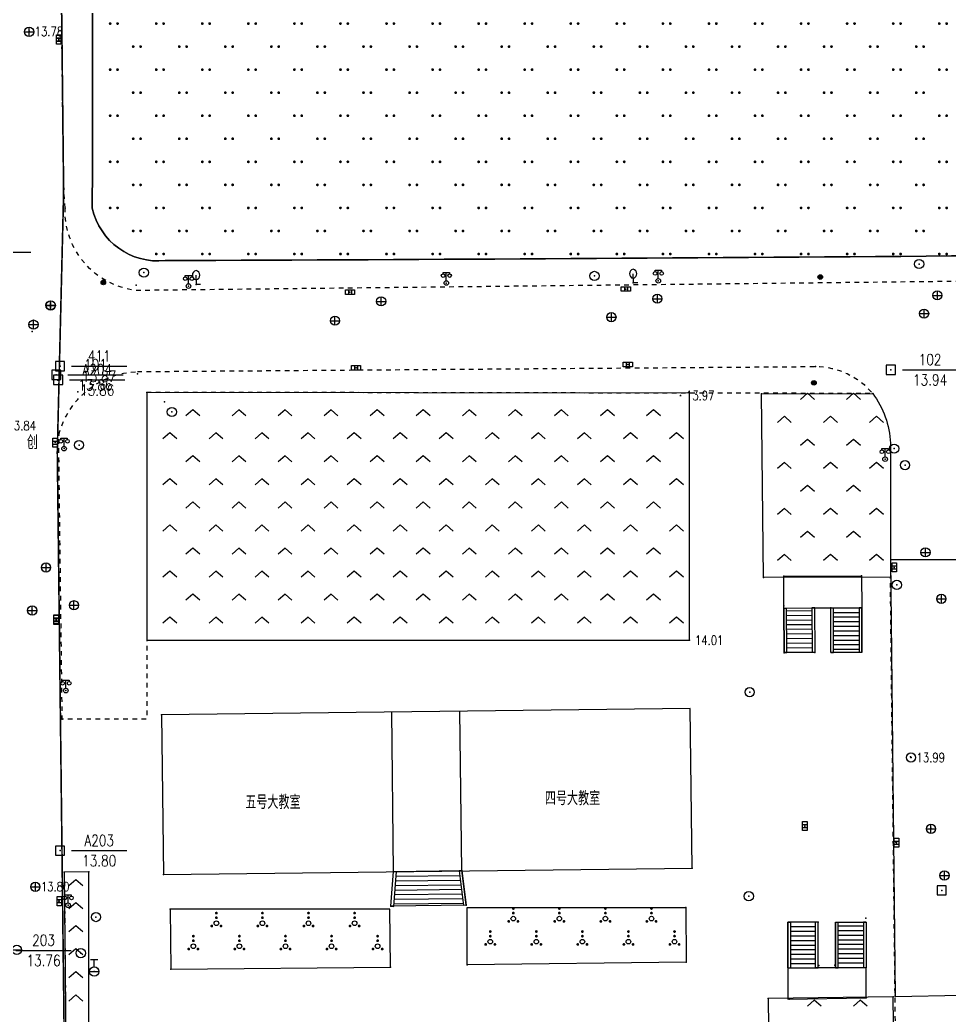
# Model space of a CAD drawing. Extents: x 940 to 2162, y 608 to 1562.
# Drawn here: x 1475.5 to 1576.4, y 1344.4 to 1452.3 of the extents above; entities that cross this region are included whole.
import ezdxf
from ezdxf.enums import TextEntityAlignment as Align

# ---------------------------------------------------------------- set-up
doc = ezdxf.new("R2010")
doc.units = 0
doc.header["$LTSCALE"] = 0.5
doc.header["$PDSIZE"] = 0.2
doc.linetypes.add('X6', pattern=[2, 1, -1])
doc.layers.get('0').update_dxf_attribs({"linetype": 'CONTINUOUS'})
doc.layers.add('ASSIST', color=7, linetype='CONTINUOUS', plot=False)
for name, color, linetype in [('COMPONENT', 4, 'CONTINUOUS'), ('DLDW', 11, 'CONTINUOUS'), ('DLSS', 4, 'CONTINUOUS'), ('GCD', 1, 'CONTINUOUS'), ('GXYZ', 2, 'CONTINUOUS'), ('JMD', 6, 'CONTINUOUS'), ('KZD', 1, 'CONTINUOUS'), ('ZBTZ', 3, 'CONTINUOUS'), ('ZDH', 1, 'CONTINUOUS')]:
    doc.layers.add(name, color=color, linetype=linetype)
doc.styles.add('HZ', font='rs.shx', dxfattribs={"width": 0.8, "bigfont": 'hztxt.shx'})
doc.linetypes.add('1161', pattern='A,0,[149,AAA.SHX,S=0.15,R=0,X=0,Y=0],-1.6', length=1.6)

# ---------------------------------------------------------------- blocks, each defined once
blk = doc.blocks.new('gc042')
blk.add_line((-1, 0), (1, 0))
blk.add_circle((0, 0), 1)
blk = doc.blocks.new('gc041')
for p, q in [((-1, 0.5), (1, 0.5)), ((-1, -0.5), (-1, 0.5)), ((-0.33, 0.5), (-0.33, -0.5)), ((0.33, 0.5), (0.33, -0.5)), ((1, 0.5), (1, -0.5)), ((1, -0.5), (-1, -0.5))]:
    blk.add_line(p, q)
blk = doc.blocks.new('gc043')
for p, q in [((-1, 0), (1, 0)), ((0, -1), (0, 1))]:
    blk.add_line(p, q)
blk.add_circle((0, 0), 1)
blk = doc.blocks.new('gc261')
blk.add_lwpolyline([(-1, -1), (1, -1), (1, 1), (-1, 1)], close=True)
blk.add_point((0, 0))
blk = doc.blocks.new('*U61')
at = {"linetype": 'Continuous'}
for points in [[(-0.5, 0.06), (-0.49, -0.11), (-0.49, 0.11)], [(-0.5, 0), (-0.5, -0.06), (-0.5, 0.06)], [(-0.49, -0.11), (-0.5, 0.06), (-0.5, -0.06)], [(-0.49, 0.11), (-0.47, -0.17), (-0.47, 0.17)], [(-0.47, -0.17), (-0.49, 0.11), (-0.49, -0.11)], [(-0.47, 0.17), (-0.45, -0.22), (-0.45, 0.22)], [(-0.45, -0.22), (-0.47, 0.17), (-0.47, -0.17)], [(-0.45, 0.22), (-0.42, -0.27), (-0.42, 0.27)], [(-0.42, -0.27), (-0.45, 0.22), (-0.45, -0.22)], [(-0.42, 0.27), (-0.39, -0.31), (-0.39, 0.31)], [(-0.39, -0.31), (-0.42, 0.27), (-0.42, -0.27)], [(-0.39, 0.31), (-0.35, -0.35), (-0.35, 0.35)], [(-0.35, -0.35), (-0.39, 0.31), (-0.39, -0.31)], [(-0.35, 0.35), (-0.31, -0.39), (-0.31, 0.39)], [(-0.31, -0.39), (-0.35, 0.35), (-0.35, -0.35)], [(-0.31, 0.39), (-0.27, -0.42), (-0.27, 0.42)], [(-0.27, -0.42), (-0.31, 0.39), (-0.31, -0.39)], [(-0.27, 0.42), (-0.22, -0.45), (-0.22, 0.45)], [(-0.22, -0.45), (-0.27, 0.42), (-0.27, -0.42)], [(-0.22, 0.45), (-0.17, -0.47), (-0.17, 0.47)], [(-0.17, -0.47), (-0.22, 0.45), (-0.22, -0.45)], [(-0.17, 0.47), (-0.11, -0.49), (-0.11, 0.49)], [(-0.11, -0.49), (-0.17, 0.47), (-0.17, -0.47)], [(-0.11, 0.49), (-0.06, -0.5), (-0.06, 0.5)], [(-0.06, -0.5), (-0.11, 0.49), (-0.11, -0.49)], [(0, -0.5), (-0.06, 0.5), (-0.06, -0.5)], [(-0.06, 0.5), (0, -0.5), (0, 0.5)], [(0.06, -0.5), (0, 0.5), (0, -0.5)], [(0, 0.5), (0.06, -0.5), (0.06, 0.5)], [(0.11, -0.49), (0.06, 0.5), (0.06, -0.5)], [(0.06, 0.5), (0.11, -0.49), (0.11, 0.49)], [(0.17, -0.47), (0.11, 0.49), (0.11, -0.49)], [(0.11, 0.49), (0.17, -0.47), (0.17, 0.47)], [(0.22, -0.45), (0.17, 0.47), (0.17, -0.47)], [(0.17, 0.47), (0.22, -0.45), (0.22, 0.45)], [(0.27, -0.42), (0.22, 0.45), (0.22, -0.45)], [(0.22, 0.45), (0.27, -0.42), (0.27, 0.42)], [(0.31, -0.39), (0.27, 0.42), (0.27, -0.42)], [(0.27, 0.42), (0.31, -0.39), (0.31, 0.39)], [(0.35, -0.35), (0.31, 0.39), (0.31, -0.39)], [(0.31, 0.39), (0.35, -0.35), (0.35, 0.35)], [(0.39, -0.31), (0.35, 0.35), (0.35, -0.35)], [(0.35, 0.35), (0.39, -0.31), (0.39, 0.31)], [(0.42, -0.27), (0.39, 0.31), (0.39, -0.31)], [(0.39, 0.31), (0.42, -0.27), (0.42, 0.27)], [(0.45, -0.22), (0.42, 0.27), (0.42, -0.27)], [(0.42, 0.27), (0.45, -0.22), (0.45, 0.22)], [(0.47, -0.17), (0.45, 0.22), (0.45, -0.22)], [(0.45, 0.22), (0.47, -0.17), (0.47, 0.17)], [(0.49, -0.11), (0.47, 0.17), (0.47, -0.17)], [(0.47, 0.17), (0.49, -0.11), (0.49, 0.11)], [(0.5, -0.06), (0.49, 0.11), (0.49, -0.11)], [(0.49, 0.11), (0.5, -0.06), (0.5, 0.06)], [(0.5, 0), (0.5, 0.06), (0.5, -0.06)]]:
    blk.add_solid(points, dxfattribs=at)
blk = doc.blocks.new('gcbj0106')
blk.add_circle((0, 0), 0.5)
at = {"linetype": 'Continuous'}
blk.add_blockref('*U61', (0, 0), dxfattribs=at)
blk = doc.blocks.new('gc097')
for p, q in [((-0.7, 2), (-0.7, 2.3)), ((-0.7, 2.3), (0.7, 2.3)), ((0, 0.5), (0, 2.3)), ((0.7, 2.3), (0.7, 2))]:
    blk.add_line(p, q)
for centre, radius in [((-0.7, 1.6), 0.4), ((0, 0), 0.5), ((0.73, 1.6), 0.4)]:
    blk.add_circle(centre, radius)
blk = doc.blocks.new('gc188')
blk.add_circle((0, 0), 1)
blk = doc.blocks.new('gc133')
for p, q in [((-0.8, 2.6), (0.8, 2.6)), ((0, 1), (0, 2.6)), ((-1, 0), (1, 0))]:
    blk.add_line(p, q)
blk.add_circle((0, 0), 1)
blk = doc.blocks.new('gc211')
for p, q in [((0, 0), (-1.5, -1.32)), ((1.5, -1.32), (0, 0))]:
    blk.add_line(p, q)
blk = doc.blocks.new('gc163')
at = {"const_width": 0.3}
for points in [[(-0.95, 0, 1), (-0.65, 0, 1)], [(0.65, 0, 1), (0.95, 0, 1)]]:
    blk.add_lwpolyline(points, format="xyb", close=True, dxfattribs=at)
blk = doc.blocks.new('gc160')
at = {"const_width": 0.3}
for points in [[(-0.15, 2.2, 1), (0.15, 2.2, 1)], [(-0.15, 1.2, 1), (0.15, 1.2, 1)], [(-1.15, -0.6, 1), (-0.85, -0.6, 1)], [(0.85, -0.6, 1), (1.15, -0.6, 1)]]:
    blk.add_lwpolyline(points, format="xyb", close=True, dxfattribs=at)
blk.add_circle((0, 0), 0.5)
blk = doc.blocks.new('gc143')
for p, q in [((0, 1), (0, 2)), ((0, 1), (0, 0)), ((1, 0), (0, 0))]:
    blk.add_line(p, q)
for centre, start, end in [((0.225, 2), 102.68038, 257.31962), ((-0.225, 2), 282.68038, 77.31962)]:
    blk.add_arc(centre, 1.025, start, end)
blk = doc.blocks.new('GC200')
at = {"linetype": 'Continuous', "const_width": 0.2, "flags": 128}
blk.add_lwpolyline([(-0.1, 0, 1), (0.1, 0, 1)], format="xyb", close=True, dxfattribs=at)
blk = doc.blocks.new('gc115')
blk.add_lwpolyline([(-1, -1), (1, -1), (1, 1), (-1, 1)], close=True)
blk.add_point((0, 0))

msp = doc.modelspace()

# ---------------------------------------------------------------- linework, layer by layer
at = {"linetype": 'Continuous', "elevation": 12.1}
msp.add_lwpolyline([(1728.53, 1416.78, 0.070297), (1719.98, 1423.27, 0.102266), (1705.08, 1428.33, 0.006185), (1662.01, 1427.95, -0.003224), (1579.41, 1426.74, -0.001176), (1491.29, 1426.22, -0.381435), (1483.39, 1431.9, 0.000865), (1483.41, 1455.75, 0.005382), (1483.23, 1487.87, -0.146405), (1485.5, 1497.7, -0.12135), (1493.35, 1503.18), (1605.13, 1547.73), (1609.24, 1548.26), (1614.19, 1547.94), (1616.96, 1547.46), (1619.92, 1546.37), (1624.52, 1544.43), (1628.12, 1542.22), (1631.45, 1539.54), (1633.11, 1537.77), (1862.99, 1297.73)], format="xyb", dxfattribs=at)
at = {"layer": 'ASSIST', "linetype": 'Continuous', "flags": 128}
for points in [[(1561.79, 1388.53), (1561.84, 1383.71), (1558.49, 1383.68), (1558.44, 1388.5)], [(1563.55, 1383.71), (1563.55, 1388.55), (1566.93, 1388.55), (1566.93, 1383.71)], [(1515.81, 1356.17), (1516.1, 1359.94), (1523.5, 1360.03), (1523.99, 1356.27)], [(1562.19, 1349.5), (1562.19, 1354.42), (1558.88, 1354.42), (1558.88, 1349.5)], [(1567.38, 1354.42), (1567.38, 1349.5), (1564.07, 1349.5), (1564.07, 1354.42)]]:
    msp.add_lwpolyline(points, close=True, dxfattribs=at)
at = {"layer": 'DLSS', "linetype": 'X6', "flags": 128}
for points, elevation in [([(1480.43, 1431.9), (1480.26, 1435.2), (1479.63, 1491.46, -0.064465), (1479.93, 1500.11, -0.154295), (1482.47, 1507.49, -0.179135), (1492.43, 1515.32, -0.003756), (1520.18, 1525.43, 0.000002), (1587.35, 1553.15, 0.011631), (1593.72, 1556.25, -0.359566), (1631.49, 1550.06), (1864.49, 1306.39)], 13.79), ([(1704.63, 1425.36), (1488.16, 1422.97, -0.389128), (1480.43, 1431.9)], 13.77), ([(1488.28, 1414.17), (1561.88, 1414.72, -0.22304), (1568.1, 1411.8), (1489.31, 1411.92), (1489.31, 1376.47), (1480.13, 1376.47), (1479.74, 1407.26, -0.334286), (1488.28, 1414.17)], 13.77)]:
    msp.add_lwpolyline(points, format="xyb", dxfattribs=dict(at, elevation=elevation))
at = {"layer": 'DLSS', "linetype": 'Continuous', "const_width": 0.175, "flags": 128}
msp.add_lwpolyline([(1480.04, 1455.48), (1480.28, 1433.69), (1479.59, 1405.43), (1481.85, 1213.92)], dxfattribs=at)
at = {"layer": 'DLSS', "linetype": 'X6', "elevation": 13.77, "flags": 128}
for points in [[(1571.61, 1250.74), (1570.02, 1391.86)], [(1480.35, 1359.86), (1481.09, 1280.29)]]:
    msp.add_lwpolyline(points, dxfattribs=at)
at = {"layer": 'JMD', "linetype": 'Continuous'}
for p, q in [((1561.79, 1388.53), (1561.49, 1388.53)), ((1561.49, 1388.53), (1561.54, 1383.71)), ((1561.79, 1388.53), (1561.84, 1383.71)), ((1563.55, 1388.55), (1563.85, 1388.55)), ((1563.55, 1383.71), (1563.55, 1388.55)), ((1563.85, 1383.71), (1563.85, 1388.55)), ((1563.85, 1388.55), (1566.63, 1388.55)), ((1566.93, 1388.55), (1566.63, 1388.55)), ((1566.63, 1388.55), (1566.63, 1383.71)), ((1566.93, 1383.71), (1566.93, 1388.55)), ((1558.44, 1388.5), (1558.74, 1388.5)), ((1558.44, 1388.5), (1558.49, 1383.68)), ((1558.79, 1383.68), (1558.74, 1388.5)), ((1561.5, 1388.21), (1558.75, 1388.18)), ((1561.5, 1387.71), (1558.75, 1387.68)), ((1563.85, 1388.05), (1566.63, 1388.05)), ((1563.85, 1387.55), (1566.63, 1387.55)), ((1561.51, 1387.21), (1558.76, 1387.18)), ((1561.51, 1386.71), (1558.76, 1386.68)), ((1563.85, 1387.05), (1566.63, 1387.05)), ((1563.85, 1386.55), (1566.63, 1386.55)), ((1561.52, 1386.21), (1558.77, 1386.18)), ((1561.52, 1385.71), (1558.77, 1385.68)), ((1563.85, 1386.05), (1566.63, 1386.05)), ((1563.85, 1385.55), (1566.63, 1385.55)), ((1561.53, 1385.21), (1558.78, 1385.18)), ((1561.53, 1384.71), (1558.78, 1384.68)), ((1561.54, 1384.21), (1558.79, 1384.18)), ((1563.85, 1385.05), (1566.63, 1385.05)), ((1563.85, 1384.55), (1566.63, 1384.55)), ((1558.49, 1383.68), (1558.79, 1383.68)), ((1561.54, 1383.71), (1558.79, 1383.68)), ((1561.84, 1383.71), (1561.54, 1383.71)), ((1563.55, 1383.71), (1563.85, 1383.71)), ((1563.85, 1384.05), (1566.63, 1384.05)), ((1566.93, 1383.71), (1566.63, 1383.71)), ((1515.81, 1356.17), (1516.1, 1359.94)), ((1516.1, 1359.94), (1516.4, 1359.92)), ((1516.11, 1356.14), (1516.4, 1359.92)), ((1516.36, 1359.42), (1523.27, 1359.49)), ((1516.4, 1359.92), (1523.2, 1359.99)), ((1523.5, 1360.03), (1523.2, 1359.99)), ((1523.2, 1359.99), (1523.7, 1356.23)), ((1523.99, 1356.27), (1523.5, 1360.03)), ((1516.28, 1358.42), (1523.4, 1358.5)), ((1516.32, 1358.92), (1523.33, 1359)), ((1516.21, 1357.43), (1523.53, 1357.51)), ((1516.25, 1357.92), (1523.46, 1358)), ((1515.81, 1356.17), (1516.11, 1356.14)), ((1516.13, 1356.43), (1523.66, 1356.51)), ((1516.17, 1356.93), (1523.6, 1357.01)), ((1523.99, 1356.27), (1523.7, 1356.23)), ((1558.88, 1354.42), (1559.18, 1354.42)), ((1558.88, 1349.5), (1558.88, 1354.42)), ((1561.89, 1354.42), (1559.18, 1354.42)), ((1559.18, 1354.42), (1559.18, 1349.5)), ((1562.19, 1354.42), (1561.89, 1354.42)), ((1561.89, 1349.5), (1561.89, 1354.42)), ((1562.19, 1349.5), (1562.19, 1354.42)), ((1564.07, 1354.42), (1564.37, 1354.42)), ((1564.07, 1354.42), (1564.07, 1349.5)), ((1564.37, 1349.5), (1564.37, 1354.42)), ((1567.09, 1354), (1564.37, 1354)), ((1567.38, 1354.42), (1567.09, 1354.42)), ((1567.09, 1354.42), (1567.09, 1349.5)), ((1567.38, 1354.42), (1567.38, 1349.5)), ((1561.89, 1353.92), (1559.18, 1353.92)), ((1561.89, 1353.42), (1559.18, 1353.42)), ((1561.89, 1352.92), (1559.18, 1352.92)), ((1567.09, 1353.5), (1564.37, 1353.5)), ((1567.09, 1353), (1564.37, 1353)), ((1561.89, 1352.42), (1559.18, 1352.42)), ((1561.89, 1351.92), (1559.18, 1351.92)), ((1567.09, 1352.5), (1564.37, 1352.5)), ((1567.09, 1352), (1564.37, 1352)), ((1561.89, 1351.42), (1559.18, 1351.42)), ((1561.89, 1350.92), (1559.18, 1350.92)), ((1567.09, 1351.5), (1564.37, 1351.5)), ((1567.09, 1351), (1564.37, 1351)), ((1561.89, 1350.42), (1559.18, 1350.42)), ((1561.89, 1349.92), (1559.18, 1349.92)), ((1567.09, 1350.5), (1564.37, 1350.5)), ((1567.09, 1350), (1564.37, 1350)), ((1558.88, 1349.5), (1559.18, 1349.5)), ((1562.19, 1349.5), (1561.89, 1349.5)), ((1564.07, 1349.5), (1564.37, 1349.5)), ((1567.09, 1349.5), (1564.37, 1349.5)), ((1567.38, 1349.5), (1567.09, 1349.5))]:
    msp.add_line(p, q, dxfattribs=at)
at = {"layer": 'JMD', "linetype": 'Continuous', "flags": 128}
for points in [[(1570.54, 1346.36), (1577.75, 1346.53), (1583.72, 1346.61), (1652.43, 1347.36), (1674.86, 1347.67), (1706.57, 1348.04), (1741.42, 1347.25), (1741.3, 1358.99), (1726.97, 1358.59), (1726.86, 1365.15), (1726.88, 1393.73), (1722.97, 1393.73), (1570.02, 1393.73)], [(1490.91, 1376.94), (1491.12, 1359.62), (1548.51, 1360.3), (1548.3, 1377.62)]]:
    msp.add_lwpolyline(points, close=True, dxfattribs=at)
for points in [[(1558.44, 1388.5), (1558.45, 1391.97), (1566.9, 1392.02), (1566.93, 1388.57)], [(1561.79, 1388.53), (1563.55, 1388.55)], [(1516.1, 1359.94), (1515.89, 1377.23)], [(1523.5, 1360.03), (1523.3, 1377.32)], [(1558.88, 1349.5), (1558.88, 1346.09), (1567.38, 1346.21), (1567.38, 1349.5)], [(1564.07, 1349.5), (1562.19, 1349.5)]]:
    msp.add_lwpolyline(points, dxfattribs=at)
at = {"layer": 'KZD', "linetype": 'Continuous'}
for p, q in [((1470.73, 1427.12), (1476.73, 1427.12)), ((1481.14, 1414.76), (1487.14, 1414.76)), ((1480.73, 1413.82), (1486.73, 1413.82)), ((1571.33, 1414.37), (1577.33, 1414.37)), ((1480.93, 1413.27), (1486.93, 1413.27)), ((1481.14, 1362.2), (1487.14, 1362.2)), ((1475.1, 1351.38), (1481.1, 1351.38))]:
    msp.add_line(p, q, dxfattribs=at)
at = {"layer": 'ZBTZ', "linetype": 'Continuous', "flags": 128}
msp.add_lwpolyline([(1862.99, 1297.73), (1633.11, 1537.77), (1631.45, 1539.54), (1628.12, 1542.22), (1624.52, 1544.43), (1619.92, 1546.37), (1616.96, 1547.46), (1614.19, 1547.94), (1609.24, 1548.26), (1605.13, 1547.73), (1493.35, 1503.18, 0.12135), (1485.5, 1497.7, 0.146405), (1483.23, 1487.87, -0.005382), (1483.41, 1455.75, -0.000865), (1483.39, 1431.9, 0.381435), (1491.29, 1426.22, 0.001176), (1579.41, 1426.74, 0.003224), (1662.01, 1427.95, -0.006185), (1705.08, 1428.33, -0.102266), (1719.98, 1423.27, -0.070297), (1728.53, 1416.78), (1736.49, 1408.85), (1780.01, 1362.81)], format="xyb", dxfattribs=at)
for points in [[(1548.21, 1385.03), (1548.21, 1411.83), (1489.31, 1411.92), (1489.31, 1385.03), (1548.21, 1385.03)], [(1480.35, 1359.86), (1481.09, 1280.29), (1483.01, 1280.29), (1483.01, 1359.89), (1480.35, 1359.86)]]:
    msp.add_lwpolyline(points, close=True, dxfattribs=at)
at = {"layer": 'ZBTZ', "linetype": 'Continuous', "elevation": 14, "flags": 128}
msp.add_lwpolyline([(1570.02, 1391.86), (1556.25, 1391.82), (1556.02, 1411.77), (1568.1, 1411.8, -0.152722), (1570.02, 1406.42), (1570.02, 1391.86)], format="xyb", close=True, dxfattribs=at)
at = {"layer": 'ZBTZ', "linetype": '1161', "flags": 128}
for points, elevation in [([(1491.86, 1355.83), (1491.91, 1349.32), (1515.76, 1349.56), (1515.7, 1355.83)], 14.06), ([(1547.83, 1356.03), (1547.87, 1350.09), (1524.09, 1349.82), (1524.09, 1356.03)], 13.96)]:
    msp.add_lwpolyline(points, close=True, dxfattribs=dict(at, elevation=elevation))
at = {"layer": 'ZBTZ', "linetype": 'Continuous', "elevation": 14.24, "flags": 128}
msp.add_lwpolyline([(1570.94, 1295.97), (1570.32, 1346.32), (1556.76, 1346.16), (1557.34, 1296.02)], close=True, dxfattribs=at)
at = {"layer": 'ZDH', "linetype": 'Continuous'}
for p in [(1476.53, 1451.03, 13.8), (1476.54, 1451.07, 13.78), (1476.54, 1451.07, 13.78), (1476.54, 1451.07, 13.78), (1479.74, 1450.19, 13.74), (1479.74, 1450.18, 13.72), (1479.74, 1450.18, 13.72), (1479.74, 1450.18, 13.72), (1480.26, 1435.2, 13.76), (1480.26, 1435.2, 13.76), (1480.28, 1433.69, 13.8), (1480.43, 1431.9, 13.79), (1480.43, 1431.9, 13.79), (1480.43, 1431.9, 13.79), (1573.14, 1425.84, 14), (1573.14, 1425.84, 14), (1573.14, 1425.84, 14), (1488.99, 1424.91, 13.98), (1488.99, 1424.91, 13.98), (1488.99, 1424.91, 13.98), (1537.9, 1424.55, 13.99), (1537.9, 1424.55, 13.99), (1537.9, 1424.55, 13.99), (1562.41, 1424.43, 14), (1562.41, 1424.43, 14), (1562.41, 1424.43, 14), (1484.59, 1423.85, 13.84), (1484.59, 1423.85, 13.84), (1484.59, 1423.85, 13.84), (1488.16, 1423.54, 13.81), (1488.16, 1423.54, 13.81), (1488.16, 1423.54, 13.81), (1493.83, 1423.45, 13.96), (1493.83, 1423.45, 13.96), (1493.83, 1423.45, 13.96), (1494.65, 1423.63, 14.12), (1494.65, 1423.63, 14.12), (1494.65, 1423.63, 14.12), (1521.82, 1423.78, 13.95), (1521.82, 1423.78, 13.95), (1521.82, 1423.78, 13.95), (1541.31, 1423.13, 13.81), (1541.31, 1423.13, 13.81), (1541.31, 1423.13, 13.81), (1542.1, 1423.79, 13.97), (1542.1, 1423.79, 13.97), (1542.1, 1423.79, 13.97), (1544.83, 1424.02, 13.98), (1544.83, 1424.02, 13.98), (1544.83, 1424.02, 13.98), (1511.36, 1422.8, 13.8), (1511.36, 1422.8, 13.8), (1511.36, 1422.8, 13.8), (1544.73, 1422.08, 13.85), (1544.73, 1422.08, 13.85), (1544.73, 1422.08, 13.85), (1575.12, 1422.44, 13.85), (1575.12, 1422.44, 13.85), (1575.12, 1422.44, 13.85), (1478.86, 1421.36, 13.92), (1478.86, 1421.36, 13.92), (1478.86, 1421.36, 13.92), (1478.88, 1421.35, 13.95), (1514.74, 1421.79, 13.83), (1514.74, 1421.79, 13.83), (1514.74, 1421.79, 13.83), (1539.74, 1420.08, 13.87), (1539.74, 1420.08, 13.87), (1539.74, 1420.08, 13.87), (1573.68, 1420.46, 13.88), (1573.68, 1420.46, 13.88), (1573.68, 1420.46, 13.88), (1477.01, 1419.27, 13.99), (1477.03, 1419.28, 13.96), (1477.03, 1419.28, 13.96), (1477.03, 1419.28, 13.96), (1509.73, 1419.69, 13.87), (1509.73, 1419.69, 13.87), (1509.73, 1419.69, 13.87), (1476.87, 1418.52, 13.96), (1479.89, 1414.76, 13.87), (1512.02, 1414.57, 13.82), (1512.02, 1414.57, 13.82), (1512.02, 1414.57, 13.82), (1541.52, 1414.93, 13.82), (1541.52, 1414.93, 13.82), (1541.52, 1414.93, 13.82), (1561.88, 1414.72, 13.85), (1561.88, 1414.72, 13.85), (1561.88, 1414.72, 13.85), (1479.48, 1413.82, 13.86), (1488.28, 1413.91, 13.82), (1488.28, 1413.91, 13.82), (1488.28, 1413.91, 13.82), (1570.08, 1414.37, 13.94), (1479.66, 1413.24, 13.88), (1479.68, 1413.26, 13.86), (1561.72, 1412.95, 14.02), (1561.72, 1412.95, 14.02), (1561.72, 1412.95, 14.02), (1481.82, 1411.98, 13.78), (1481.82, 1411.98, 13.78), (1481.82, 1411.98, 13.78), (1481.83, 1411.99, 13.78), (1481.83, 1411.99, 13.78), (1481.83, 1411.99, 13.78), (1489.31, 1411.92, 13.98), (1489.31, 1411.92, 13.98), (1489.31, 1411.92, 13.98), (1547.24, 1411.57, 13.97), (1556.02, 1411.77, 14), (1556.02, 1411.77, 14), (1556.02, 1411.77, 14), (1568.1, 1411.8, 13.89), (1568.1, 1411.8, 13.89), (1568.1, 1411.8, 13.89), (1491.24, 1410.9, 13.94), (1492.03, 1409.79, 13.98), (1492.03, 1409.79, 13.98), (1492.03, 1409.79, 13.98), (1479.74, 1407.26, 13.78), (1479.74, 1407.26, 13.78), (1479.74, 1407.26, 13.78), (1479.37, 1406.49, 13.79), (1479.37, 1406.49, 13.79), (1479.37, 1406.49, 13.79), (1479.37, 1406.46, 13.82), (1480.33, 1405.81, 13.9), (1480.33, 1405.81, 13.9), (1480.33, 1405.81, 13.9), (1481.95, 1406.2, 13.95), (1481.95, 1406.2, 13.95), (1481.95, 1406.2, 13.95), (1570.43, 1405.81, 13.93), (1570.43, 1405.81, 13.93), (1570.43, 1405.81, 13.93), (1479.59, 1405.43, 13.81), (1569.45, 1404.67, 14.15), (1569.45, 1404.67, 14.15), (1569.45, 1404.67, 14.15), (1571.61, 1404.02, 13.93), (1571.61, 1404.02, 13.93), (1571.61, 1404.02, 13.93), (1573.83, 1394.56, 14), (1573.83, 1394.56, 14), (1573.83, 1394.56, 14), (1478.37, 1392.96, 13.88), (1478.37, 1392.96, 13.88), (1478.37, 1392.96, 13.88), (1478.37, 1392.92, 13.91), (1570.45, 1392.93, 13.98), (1570.45, 1392.93, 13.98), (1570.45, 1392.93, 13.98), (1556.25, 1391.82, 14), (1556.25, 1391.82, 14), (1556.25, 1391.82, 14), (1558.45, 1391.97, 16.93), (1558.45, 1391.97, 16.93), (1558.45, 1391.97, 16.93), (1566.9, 1392.02, 16.93), (1566.9, 1392.02, 16.93), (1566.9, 1392.02, 16.93), (1570.02, 1391.86, 14), (1570.02, 1391.86, 14), (1570.02, 1391.86, 14), (1570.72, 1391.03, 13.99), (1570.72, 1391.03, 13.99), (1570.72, 1391.03, 13.99), (1481.4, 1388.82, 14.01), (1481.4, 1388.82, 14.01), (1481.4, 1388.82, 14.01), (1558.47, 1388.77, 16.93), (1558.47, 1388.77, 16.93), (1558.47, 1388.77, 16.93), (1561.79, 1388.53, 16.92), (1561.79, 1388.53, 16.92), (1561.79, 1388.53, 16.92), (1563.55, 1388.55, 16.91), (1563.55, 1388.55, 16.91), (1563.55, 1388.55, 16.91), (1566.93, 1388.57, 16.91), (1566.93, 1388.57, 16.91), (1566.93, 1388.57, 16.91), (1575.56, 1389.52, 14.01), (1575.56, 1389.52, 14.01), (1575.56, 1389.52, 14.01), (1476.87, 1388.3, 13.92), (1476.87, 1388.3, 13.92), (1476.87, 1388.3, 13.92), (1476.87, 1388.25, 13.95), (1479.48, 1387.29, 13.87), (1479.48, 1387.23, 13.84), (1479.48, 1387.23, 13.84), (1479.48, 1387.23, 13.84), (1548.21, 1385.03, 14.01), (1548.21, 1385.03, 14.01), (1558.49, 1383.67, 19.57), (1558.49, 1383.67, 19.57), (1558.49, 1383.67, 19.57), (1561.84, 1383.71, 19.53), (1561.84, 1383.71, 19.53), (1561.84, 1383.71, 19.53), (1480.52, 1379.56, 13.99), (1480.52, 1379.56, 13.99), (1480.52, 1379.56, 13.99), (1554.75, 1379.39, 14), (1554.75, 1379.39, 14), (1490.91, 1376.94, 14.03), (1490.91, 1376.94, 14.03), (1490.91, 1376.94, 14.03), (1480.13, 1376.47, 13.93), (1480.13, 1376.47, 13.93), (1480.13, 1376.47, 13.93), (1572.22, 1372.36, 13.99), (1572.22, 1372.36, 13.99), (1572.26, 1372.3, 13.99), (1572.26, 1372.3, 13.99), (1572.26, 1372.3, 13.99), (1560.75, 1364.87, 13.98), (1560.75, 1364.87, 13.98), (1574.4, 1364.62, 14), (1574.4, 1364.62, 14), (1574.43, 1364.56, 13.99), (1574.43, 1364.56, 13.99), (1574.43, 1364.56, 13.99), (1570.63, 1363.11, 13.97), (1570.63, 1363.11, 13.97), (1570.68, 1363.06, 13.97), (1570.68, 1363.06, 13.97), (1570.68, 1363.06, 13.97), (1480.35, 1359.86, 13.9), (1480.35, 1359.86, 13.9), (1480.35, 1359.86, 13.9), (1483.01, 1359.89, 13.98), (1483.01, 1359.89, 13.98), (1483.01, 1359.89, 13.98), (1491.12, 1359.62, 14.12), (1491.12, 1359.62, 14.12), (1491.12, 1359.62, 14.12), (1516.1, 1359.94, 14.03), (1516.1, 1359.94, 14.03), (1523.5, 1360.03, 14.03), (1523.5, 1360.03, 14.03), (1548.51, 1360.3, 14.02), (1548.51, 1360.3, 14.02), (1548.51, 1360.3, 14.02), (1575.89, 1359.5, 13.99), (1575.89, 1359.5, 13.99), (1575.89, 1359.5, 13.99), (1477.2, 1358.29, 13.8), (1477.2, 1358.29, 13.8), (1477.2, 1358.29, 13.8), (1477.21, 1358.27, 13.82), (1480.19, 1358.07, 13.86), (1480.19, 1358.07, 13.86), (1480.19, 1358.07, 13.86), (1554.65, 1357.25, 14.01), (1554.65, 1357.25, 14.01), (1575.59, 1357.89, 14.02), (1479.77, 1356.73, 13.74), (1479.77, 1356.73, 13.74), (1479.77, 1356.73, 13.74), (1479.81, 1356.72, 13.76), (1480.76, 1356.27, 13.89), (1480.76, 1356.27, 13.89), (1480.76, 1356.27, 13.89), (1515.81, 1356.17, 14), (1515.81, 1356.17, 14), (1523.99, 1356.27, 13.99), (1523.99, 1356.27, 13.99), (1491.86, 1355.83, 14.06), (1491.86, 1355.83, 14.06), (1491.86, 1355.83, 14.06), (1547.83, 1356.03, 13.96), (1547.83, 1356.03, 13.96), (1547.83, 1356.03, 13.96), (1483.79, 1354.99, 13.98), (1483.79, 1354.99, 13.98), (1483.79, 1354.99, 13.98), (1558.88, 1354.36, 19.55), (1558.88, 1354.36, 19.55), (1558.88, 1354.36, 19.55), (1562.19, 1354.42, 19.53), (1562.19, 1354.42, 19.53), (1562.19, 1354.42, 19.53), (1567.35, 1354.87, 14.03), (1567.35, 1354.87, 14.03), (1482.14, 1351.08, 13.96), (1482.14, 1351.08, 13.96), (1482.14, 1351.08, 13.96), (1524.09, 1349.82, 14.1), (1524.09, 1349.82, 14.1), (1524.09, 1349.82, 14.1), (1547.87, 1350.09, 13.96), (1547.87, 1350.09, 13.96), (1547.87, 1350.09, 13.96), (1562.26, 1349.72, 16.94), (1562.26, 1349.72, 16.94), (1563.99, 1349.77, 16.88), (1563.99, 1349.77, 16.88), (1483.6, 1349.08, 13.98), (1483.6, 1349.08, 13.98), (1483.6, 1349.08, 13.98), (1491.91, 1349.32, 14.11), (1491.91, 1349.32, 14.11), (1491.91, 1349.32, 14.11), (1515.76, 1349.56, 14.14), (1515.76, 1349.56, 14.14), (1515.76, 1349.56, 14.14), (1570.54, 1346.53, 14.02), (1570.54, 1346.53, 14.02), (1570.54, 1346.53, 14.02), (1556.76, 1346.16, 13.97), (1556.76, 1346.16, 13.97), (1556.76, 1346.16, 13.97), (1559.05, 1346.09, 13.93), (1559.05, 1346.09, 13.93), (1559.05, 1346.09, 13.93), (1567.38, 1346.21, 13.97), (1567.38, 1346.21, 13.97), (1567.38, 1346.21, 13.97), (1570.32, 1346.32, 14.11), (1570.32, 1346.32, 14.11), (1570.32, 1346.32, 14.11), (1570.54, 1346.36, 14.01), (1570.54, 1346.36, 14.01), (1570.54, 1346.36, 14.01)]:
    msp.add_point(p, dxfattribs=at)

# ---------------------------------------------------------------- block references
at = {"layer": 'COMPONENT', "linetype": 'Continuous', "xscale": 0.5, "yscale": 0.5}
for p in [(1562.41, 1424.43, 14), (1484.59, 1423.85, 13.84), (1561.72, 1412.95, 14.02)]:
    msp.add_blockref('gcbj0106', p, dxfattribs=at)
at = {"layer": 'DLDW', "linetype": 'Continuous', "xscale": 0.5, "yscale": 0.5}
for p in [(1493.83, 1423.45, 13.96), (1521.82, 1423.78, 13.95), (1544.83, 1424.02, 13.98), (1480.33, 1405.81, 13.9), (1569.45, 1404.67, 14.15), (1480.52, 1379.56, 13.99), (1480.76, 1356.27, 13.89)]:
    msp.add_blockref('gc097', p, dxfattribs=at)
at = {"layer": 'GCD', "linetype": 'Continuous'}
ref = msp.add_blockref('GC200', (1476.54, 1451.07, 13.78), dxfattribs=dict(at, xscale=0.5, yscale=0.5, zscale=0.5))
ref.add_attrib('height', '13.78', dxfattribs={"linetype": 'Continuous', "height": 1, "style": 'HZ', "width": 0.8}).set_placement((1477.14, 1451.07, 13.78), align=Align.MIDDLE_LEFT)
ref = msp.add_blockref('GC200', (1547.24, 1411.57, 13.97), dxfattribs=dict(at, xscale=0.5, yscale=0.5, zscale=0.5))
ref.add_attrib('height', '13.97', dxfattribs={"linetype": 'Continuous', "height": 1, "style": 'HZ', "width": 0.8}).set_placement((1547.84, 1411.57, 13.97), align=Align.MIDDLE_LEFT)
ref = msp.add_blockref('GC200', (1473.6, 1408.31, 13.84), dxfattribs=dict(at, xscale=0.5, yscale=0.5, zscale=0.5))
ref.add_attrib('height', '13.84', dxfattribs={"linetype": 'Continuous', "height": 1, "style": 'HZ', "width": 0.8}).set_placement((1474.19, 1408.31, 13.84), align=Align.MIDDLE_LEFT)
ref = msp.add_blockref('GC200', (1548.21, 1385.03, 14.01), dxfattribs=dict(at, xscale=0.5, yscale=0.5, zscale=0.5))
ref.add_attrib('height', '14.01', dxfattribs={"linetype": 'Continuous', "height": 1, "style": 'HZ', "width": 0.8}).set_placement((1548.81, 1385.03, 14.01), align=Align.MIDDLE_LEFT)
ref = msp.add_blockref('GC200', (1572.26, 1372.3, 13.99), dxfattribs=dict(at, xscale=0.5, yscale=0.5, zscale=0.5))
ref.add_attrib('height', '13.99', dxfattribs={"linetype": 'Continuous', "height": 1, "style": 'HZ', "width": 0.8}).set_placement((1572.86, 1372.3, 13.99), align=Align.MIDDLE_LEFT)
ref = msp.add_blockref('GC200', (1477.2, 1358.29, 13.8), dxfattribs=dict(at, xscale=0.5, yscale=0.5, zscale=0.5))
ref.add_attrib('height', '13.80', dxfattribs={"linetype": 'Continuous', "height": 1, "style": 'HZ', "width": 0.8}).set_placement((1477.81, 1358.29, 13.8), align=Align.MIDDLE_LEFT)
at = {"layer": 'GXYZ', "linetype": 'Continuous', "xscale": 0.5, "yscale": 0.5}
for name, p in [('gc043', (1476.53, 1451.03, 13.8)), ('gc188', (1573.14, 1425.84)), ('gc188', (1488.99, 1424.91)), ('gc188', (1537.9, 1424.55)), ('gc043', (1514.74, 1421.79)), ('gc043', (1544.73, 1422.08)), ('gc043', (1575.12, 1422.44)), ('gc043', (1478.86, 1421.36)), ('gc043', (1478.88, 1421.35, 13.95)), ('gc043', (1573.68, 1420.46)), ('gc043', (1509.73, 1419.69)), ('gc043', (1539.74, 1420.08)), ('gc043', (1477.01, 1419.27, 13.99)), ('gc188', (1492.03, 1409.79)), ('gc188', (1481.95, 1406.2)), ('gc188', (1570.43, 1405.81)), ('gc188', (1571.61, 1404.02)), ('gc043', (1573.83, 1394.56)), ('gc043', (1478.37, 1392.92, 13.91)), ('gc188', (1570.72, 1391.03)), ('gc043', (1575.56, 1389.52)), ('gc043', (1476.87, 1388.25, 13.95)), ('gc043', (1481.4, 1388.82)), ('gc188', (1554.75, 1379.39)), ('gc188', (1572.26, 1372.3)), ('gc043', (1574.43, 1364.56)), ('gc043', (1575.89, 1359.5)), ('gc043', (1477.21, 1358.27, 13.82)), ('gc188', (1554.65, 1357.25)), ('gc188', (1483.79, 1354.99)), ('gc042', (1475.2, 1351.43, 13.76)), ('gc188', (1482.14, 1351.08)), ('gc133', (1483.6, 1349.08, 13.98))]:
    msp.add_blockref(name, p, dxfattribs=at)
at = {"layer": 'GXYZ', "linetype": 'Continuous', "xscale": 0.5, "yscale": 0.5, "rotation": 90}
for p in [(1479.74, 1450.19, 13.74), (1479.37, 1406.46, 13.82), (1479.48, 1387.29, 13.87), (1479.81, 1356.72, 13.76)]:
    msp.add_blockref('gc041', p, dxfattribs=at)
at = {"layer": 'GXYZ', "linetype": 'Continuous', "xscale": 0.5, "yscale": 0.5, "zscale": 0.5}
for p, rotation in [((1479.74, 1450.18, 13.72), 270), ((1570.45, 1392.93, 13.98), 90), ((1479.48, 1387.23, 13.84), 90), ((1560.75, 1364.87, 13.98), 90), ((1570.68, 1363.06, 13.97), 90)]:
    msp.add_blockref('gc041', p, dxfattribs=dict(at, rotation=rotation))
for p in [(1541.31, 1423.13, 13.81), (1511.36, 1422.8, 13.8), (1512.02, 1414.57, 13.82), (1541.52, 1414.93, 13.82)]:
    msp.add_blockref('gc041', p, dxfattribs=at)
at = {"layer": 'KZD', "linetype": 'Continuous', "xscale": 0.5, "yscale": 0.5}
for name, p in [('gc115', (1479.89, 1414.76, 13.87)), ('gc115', (1570.08, 1414.37, 13.94)), ('gc115', (1479.48, 1413.82, 13.86)), ('gc261', (1479.68, 1413.27, 13.86)), ('gc261', (1479.89, 1362.2, 13.8)), ('gc115', (1575.59, 1357.89, 14.02))]:
    msp.add_blockref(name, p, dxfattribs=at)
at = {"layer": 'ZBTZ', "linetype": 'Continuous', "xscale": 0.5, "yscale": 0.5}
for name, p in [('gc163', (1485.73, 1451.93)), ('gc163', (1490.73, 1451.93)), ('gc163', (1495.73, 1451.93)), ('gc163', (1500.73, 1451.93)), ('gc163', (1505.73, 1451.93)), ('gc163', (1510.73, 1451.93)), ('gc163', (1515.73, 1451.93)), ('gc163', (1520.73, 1451.93)), ('gc163', (1525.73, 1451.93)), ('gc163', (1530.73, 1451.93)), ('gc163', (1535.73, 1451.93)), ('gc163', (1540.73, 1451.93)), ('gc163', (1545.73, 1451.93)), ('gc163', (1550.73, 1451.93)), ('gc163', (1555.73, 1451.93)), ('gc163', (1560.73, 1451.93)), ('gc163', (1565.73, 1451.93)), ('gc163', (1570.73, 1451.93)), ('gc163', (1575.73, 1451.93)), ('gc163', (1488.23, 1449.43)), ('gc163', (1493.23, 1449.43)), ('gc163', (1498.23, 1449.43)), ('gc163', (1503.23, 1449.43)), ('gc163', (1508.23, 1449.43)), ('gc163', (1513.23, 1449.43)), ('gc163', (1518.23, 1449.43)), ('gc163', (1523.23, 1449.43)), ('gc163', (1528.23, 1449.43)), ('gc163', (1533.23, 1449.43)), ('gc163', (1538.23, 1449.43)), ('gc163', (1543.23, 1449.43)), ('gc163', (1548.23, 1449.43)), ('gc163', (1553.23, 1449.43)), ('gc163', (1558.23, 1449.43)), ('gc163', (1563.23, 1449.43)), ('gc163', (1568.23, 1449.43)), ('gc163', (1573.23, 1449.43)), ('gc163', (1485.73, 1446.93)), ('gc163', (1490.73, 1446.93)), ('gc163', (1495.73, 1446.93)), ('gc163', (1500.73, 1446.93)), ('gc163', (1505.73, 1446.93)), ('gc163', (1510.73, 1446.93)), ('gc163', (1515.73, 1446.93)), ('gc163', (1520.73, 1446.93)), ('gc163', (1525.73, 1446.93)), ('gc163', (1530.73, 1446.93)), ('gc163', (1535.73, 1446.93)), ('gc163', (1540.73, 1446.93)), ('gc163', (1545.73, 1446.93)), ('gc163', (1550.73, 1446.93)), ('gc163', (1555.73, 1446.93)), ('gc163', (1560.73, 1446.93)), ('gc163', (1565.73, 1446.93)), ('gc163', (1570.73, 1446.93)), ('gc163', (1575.73, 1446.93)), ('gc163', (1488.23, 1444.43)), ('gc163', (1493.23, 1444.43)), ('gc163', (1498.23, 1444.43)), ('gc163', (1503.23, 1444.43)), ('gc163', (1508.23, 1444.43)), ('gc163', (1513.23, 1444.43)), ('gc163', (1518.23, 1444.43)), ('gc163', (1523.23, 1444.43)), ('gc163', (1528.23, 1444.43)), ('gc163', (1533.23, 1444.43)), ('gc163', (1538.23, 1444.43)), ('gc163', (1543.23, 1444.43)), ('gc163', (1548.23, 1444.43)), ('gc163', (1553.23, 1444.43)), ('gc163', (1558.23, 1444.43)), ('gc163', (1563.23, 1444.43)), ('gc163', (1568.23, 1444.43)), ('gc163', (1573.23, 1444.43)), ('gc163', (1485.73, 1441.93)), ('gc163', (1490.73, 1441.93)), ('gc163', (1495.73, 1441.93)), ('gc163', (1500.73, 1441.93)), ('gc163', (1505.73, 1441.93)), ('gc163', (1510.73, 1441.93)), ('gc163', (1515.73, 1441.93)), ('gc163', (1520.73, 1441.93)), ('gc163', (1525.73, 1441.93)), ('gc163', (1530.73, 1441.93)), ('gc163', (1535.73, 1441.93)), ('gc163', (1540.73, 1441.93)), ('gc163', (1545.73, 1441.93)), ('gc163', (1550.73, 1441.93)), ('gc163', (1555.73, 1441.93)), ('gc163', (1560.73, 1441.93)), ('gc163', (1565.73, 1441.93)), ('gc163', (1570.73, 1441.93)), ('gc163', (1575.73, 1441.93)), ('gc163', (1488.23, 1439.43)), ('gc163', (1493.23, 1439.43)), ('gc163', (1498.23, 1439.43)), ('gc163', (1503.23, 1439.43)), ('gc163', (1508.23, 1439.43)), ('gc163', (1513.23, 1439.43)), ('gc163', (1518.23, 1439.43)), ('gc163', (1523.23, 1439.43)), ('gc163', (1528.23, 1439.43)), ('gc163', (1533.23, 1439.43)), ('gc163', (1538.23, 1439.43)), ('gc163', (1543.23, 1439.43)), ('gc163', (1548.23, 1439.43)), ('gc163', (1553.23, 1439.43)), ('gc163', (1558.23, 1439.43)), ('gc163', (1563.23, 1439.43)), ('gc163', (1568.23, 1439.43)), ('gc163', (1573.23, 1439.43)), ('gc163', (1485.73, 1436.93)), ('gc163', (1490.73, 1436.93)), ('gc163', (1495.73, 1436.93)), ('gc163', (1500.73, 1436.93)), ('gc163', (1505.73, 1436.93)), ('gc163', (1510.73, 1436.93)), ('gc163', (1515.73, 1436.93)), ('gc163', (1520.73, 1436.93)), ('gc163', (1525.73, 1436.93)), ('gc163', (1530.73, 1436.93)), ('gc163', (1535.73, 1436.93)), ('gc163', (1540.73, 1436.93)), ('gc163', (1545.73, 1436.93)), ('gc163', (1550.73, 1436.93)), ('gc163', (1555.73, 1436.93)), ('gc163', (1560.73, 1436.93)), ('gc163', (1565.73, 1436.93)), ('gc163', (1570.73, 1436.93)), ('gc163', (1575.73, 1436.93)), ('gc163', (1488.23, 1434.43)), ('gc163', (1493.23, 1434.43)), ('gc163', (1498.23, 1434.43)), ('gc163', (1503.23, 1434.43)), ('gc163', (1508.23, 1434.43)), ('gc163', (1513.23, 1434.43)), ('gc163', (1518.23, 1434.43)), ('gc163', (1523.23, 1434.43)), ('gc163', (1528.23, 1434.43)), ('gc163', (1533.23, 1434.43)), ('gc163', (1538.23, 1434.43)), ('gc163', (1543.23, 1434.43)), ('gc163', (1548.23, 1434.43)), ('gc163', (1553.23, 1434.43)), ('gc163', (1558.23, 1434.43)), ('gc163', (1563.23, 1434.43)), ('gc163', (1568.23, 1434.43)), ('gc163', (1573.23, 1434.43)), ('gc163', (1485.73, 1431.93)), ('gc163', (1490.73, 1431.93)), ('gc163', (1495.73, 1431.93)), ('gc163', (1500.73, 1431.93)), ('gc163', (1505.73, 1431.93)), ('gc163', (1510.73, 1431.93)), ('gc163', (1515.73, 1431.93)), ('gc163', (1520.73, 1431.93)), ('gc163', (1525.73, 1431.93)), ('gc163', (1530.73, 1431.93)), ('gc163', (1535.73, 1431.93)), ('gc163', (1540.73, 1431.93)), ('gc163', (1545.73, 1431.93)), ('gc163', (1550.73, 1431.93)), ('gc163', (1555.73, 1431.93)), ('gc163', (1560.73, 1431.93)), ('gc163', (1565.73, 1431.93)), ('gc163', (1570.73, 1431.93)), ('gc163', (1575.73, 1431.93)), ('gc163', (1488.23, 1429.43)), ('gc163', (1493.23, 1429.43)), ('gc163', (1498.23, 1429.43)), ('gc163', (1503.23, 1429.43)), ('gc163', (1508.23, 1429.43)), ('gc163', (1513.23, 1429.43)), ('gc163', (1518.23, 1429.43)), ('gc163', (1523.23, 1429.43)), ('gc163', (1528.23, 1429.43)), ('gc163', (1533.23, 1429.43)), ('gc163', (1538.23, 1429.43)), ('gc163', (1543.23, 1429.43)), ('gc163', (1548.23, 1429.43)), ('gc163', (1553.23, 1429.43)), ('gc163', (1558.23, 1429.43)), ('gc163', (1563.23, 1429.43)), ('gc163', (1568.23, 1429.43)), ('gc163', (1573.23, 1429.43)), ('gc163', (1490.73, 1426.93)), ('gc163', (1495.73, 1426.93)), ('gc163', (1500.73, 1426.93)), ('gc163', (1505.73, 1426.93)), ('gc163', (1510.73, 1426.93)), ('gc163', (1515.73, 1426.93)), ('gc163', (1520.73, 1426.93)), ('gc163', (1525.73, 1426.93)), ('gc163', (1530.73, 1426.93)), ('gc163', (1535.73, 1426.93)), ('gc163', (1540.73, 1426.93)), ('gc163', (1545.73, 1426.93)), ('gc163', (1550.73, 1426.93)), ('gc163', (1555.73, 1426.93)), ('gc163', (1560.73, 1426.93)), ('gc163', (1565.73, 1426.93)), ('gc163', (1570.73, 1426.93)), ('gc163', (1575.73, 1426.93)), ('gc143', (1542.1, 1423.79, 13.97)), ('gc143', (1494.65, 1423.63, 14.12)), ('gc211', (1561.02, 1411.82)), ('gc211', (1566.02, 1411.82)), ('gc211', (1494.31, 1410.03)), ('gc211', (1499.31, 1410.03)), ('gc211', (1504.31, 1410.03)), ('gc211', (1509.31, 1410.03)), ('gc211', (1514.31, 1410.03)), ('gc211', (1519.31, 1410.03)), ('gc211', (1524.31, 1410.03)), ('gc211', (1529.31, 1410.03)), ('gc211', (1534.31, 1410.03)), ('gc211', (1539.31, 1410.03)), ('gc211', (1544.31, 1410.03)), ('gc211', (1558.52, 1409.32)), ('gc211', (1563.52, 1409.32)), ('gc211', (1568.52, 1409.32)), ('gc211', (1491.81, 1407.53)), ('gc211', (1496.81, 1407.53)), ('gc211', (1501.81, 1407.53)), ('gc211', (1506.81, 1407.53)), ('gc211', (1511.81, 1407.53)), ('gc211', (1516.81, 1407.53)), ('gc211', (1521.81, 1407.53)), ('gc211', (1526.81, 1407.53)), ('gc211', (1531.81, 1407.53)), ('gc211', (1536.81, 1407.53)), ('gc211', (1541.81, 1407.53)), ('gc211', (1546.81, 1407.53)), ('gc211', (1561.02, 1406.82)), ('gc211', (1566.02, 1406.82)), ('gc211', (1494.31, 1405.03)), ('gc211', (1499.31, 1405.03)), ('gc211', (1504.31, 1405.03)), ('gc211', (1509.31, 1405.03)), ('gc211', (1514.31, 1405.03)), ('gc211', (1519.31, 1405.03)), ('gc211', (1524.31, 1405.03)), ('gc211', (1529.31, 1405.03)), ('gc211', (1534.31, 1405.03)), ('gc211', (1539.31, 1405.03)), ('gc211', (1544.31, 1405.03)), ('gc211', (1558.52, 1404.32)), ('gc211', (1563.52, 1404.32)), ('gc211', (1568.52, 1404.32)), ('gc211', (1491.81, 1402.53)), ('gc211', (1496.81, 1402.53)), ('gc211', (1501.81, 1402.53)), ('gc211', (1506.81, 1402.53)), ('gc211', (1511.81, 1402.53)), ('gc211', (1516.81, 1402.53)), ('gc211', (1521.81, 1402.53)), ('gc211', (1526.81, 1402.53)), ('gc211', (1531.81, 1402.53)), ('gc211', (1536.81, 1402.53)), ('gc211', (1541.81, 1402.53)), ('gc211', (1546.81, 1402.53)), ('gc211', (1561.02, 1401.82)), ('gc211', (1566.02, 1401.82)), ('gc211', (1494.31, 1400.03)), ('gc211', (1499.31, 1400.03)), ('gc211', (1504.31, 1400.03)), ('gc211', (1509.31, 1400.03)), ('gc211', (1514.31, 1400.03)), ('gc211', (1519.31, 1400.03)), ('gc211', (1524.31, 1400.03)), ('gc211', (1529.31, 1400.03)), ('gc211', (1534.31, 1400.03)), ('gc211', (1539.31, 1400.03)), ('gc211', (1544.31, 1400.03)), ('gc211', (1558.52, 1399.32)), ('gc211', (1563.52, 1399.32)), ('gc211', (1568.52, 1399.32)), ('gc211', (1491.81, 1397.53)), ('gc211', (1496.81, 1397.53)), ('gc211', (1501.81, 1397.53)), ('gc211', (1506.81, 1397.53)), ('gc211', (1511.81, 1397.53)), ('gc211', (1516.81, 1397.53)), ('gc211', (1521.81, 1397.53)), ('gc211', (1526.81, 1397.53)), ('gc211', (1531.81, 1397.53)), ('gc211', (1536.81, 1397.53)), ('gc211', (1541.81, 1397.53)), ('gc211', (1546.81, 1397.53)), ('gc211', (1561.02, 1396.82)), ('gc211', (1566.02, 1396.82)), ('gc211', (1494.31, 1395.03)), ('gc211', (1499.31, 1395.03)), ('gc211', (1504.31, 1395.03)), ('gc211', (1509.31, 1395.03)), ('gc211', (1514.31, 1395.03)), ('gc211', (1519.31, 1395.03)), ('gc211', (1524.31, 1395.03)), ('gc211', (1529.31, 1395.03)), ('gc211', (1534.31, 1395.03)), ('gc211', (1539.31, 1395.03)), ('gc211', (1544.31, 1395.03)), ('gc211', (1558.52, 1394.32)), ('gc211', (1563.52, 1394.32)), ('gc211', (1568.52, 1394.32)), ('gc211', (1491.81, 1392.53)), ('gc211', (1496.81, 1392.53)), ('gc211', (1501.81, 1392.53)), ('gc211', (1506.81, 1392.53)), ('gc211', (1511.81, 1392.53)), ('gc211', (1516.81, 1392.53)), ('gc211', (1521.81, 1392.53)), ('gc211', (1526.81, 1392.53)), ('gc211', (1531.81, 1392.53)), ('gc211', (1536.81, 1392.53)), ('gc211', (1541.81, 1392.53)), ('gc211', (1546.81, 1392.53)), ('gc211', (1494.31, 1390.03)), ('gc211', (1499.31, 1390.03)), ('gc211', (1504.31, 1390.03)), ('gc211', (1509.31, 1390.03)), ('gc211', (1514.31, 1390.03)), ('gc211', (1519.31, 1390.03)), ('gc211', (1524.31, 1390.03)), ('gc211', (1529.31, 1390.03)), ('gc211', (1534.31, 1390.03)), ('gc211', (1539.31, 1390.03)), ('gc211', (1544.31, 1390.03)), ('gc211', (1491.81, 1387.53)), ('gc211', (1496.81, 1387.53)), ('gc211', (1501.81, 1387.53)), ('gc211', (1506.81, 1387.53)), ('gc211', (1511.81, 1387.53)), ('gc211', (1516.81, 1387.53)), ('gc211', (1521.81, 1387.53)), ('gc211', (1526.81, 1387.53)), ('gc211', (1531.81, 1387.53)), ('gc211', (1536.81, 1387.53)), ('gc211', (1541.81, 1387.53)), ('gc211', (1546.81, 1387.53)), ('gc211', (1481.6, 1359.04)), ('gc211', (1481.6, 1356.54)), ('gc160', (1496.86, 1354.32)), ('gc160', (1501.86, 1354.32)), ('gc160', (1506.86, 1354.32)), ('gc160', (1511.86, 1354.32)), ('gc160', (1529.09, 1354.82)), ('gc160', (1534.09, 1354.82)), ('gc160', (1539.09, 1354.82)), ('gc160', (1544.09, 1354.82)), ('gc211', (1481.6, 1354.04)), ('gc160', (1494.36, 1351.82)), ('gc160', (1499.36, 1351.82)), ('gc160', (1504.36, 1351.82)), ('gc160', (1509.36, 1351.82)), ('gc160', (1514.36, 1351.82)), ('gc160', (1526.59, 1352.32)), ('gc160', (1531.59, 1352.32)), ('gc160', (1536.59, 1352.32)), ('gc160', (1541.59, 1352.32)), ('gc160', (1546.59, 1352.32)), ('gc211', (1481.6, 1351.54)), ('gc211', (1481.6, 1349.04)), ('gc211', (1481.6, 1346.54)), ('gc211', (1561.76, 1345.97)), ('gc211', (1566.76, 1345.97))]:
    msp.add_blockref(name, p, dxfattribs=at)

# ---------------------------------------------------------------- texts
at = {"layer": 'DLSS', "linetype": 'Continuous', "style": 'HZ', "width": 0.8}
msp.add_text('创', height=1.5, dxfattribs=at).set_placement((1476.29, 1405.75))
at = {"layer": 'JMD', "linetype": 'Continuous', "style": 'HZ', "width": 0.8}
for s, p in [('五号大教室', (1503, 1367.55)), ('四号大教室', (1535.52, 1367.96))]:
    msp.add_text(s, height=1.5, dxfattribs=at).set_placement(p, align=Align.MIDDLE)
at = {"layer": 'KZD', "linetype": 'Continuous', "style": 'HZ', "width": 0.8}
for s, p in [('101', (1483.73, 1414.92)), ('411', (1484.14, 1415.86)), ('102', (1574.33, 1415.47)), ('A204', (1483.93, 1414.37)), ('13.87', (1484.14, 1413.65)), ('13.94', (1574.33, 1413.27)), ('13.86', (1483.73, 1412.72)), ('13.86', (1483.93, 1412.17)), ('A203', (1484.14, 1363.3)), ('13.80', (1484.14, 1361.1)), ('203', (1478.1, 1352.48)), ('13.76', (1478.1, 1350.28))]:
    msp.add_text(s, height=1.2, dxfattribs=at).set_placement(p, align=Align.MIDDLE)

doc.saveas('drawing.dxf')
